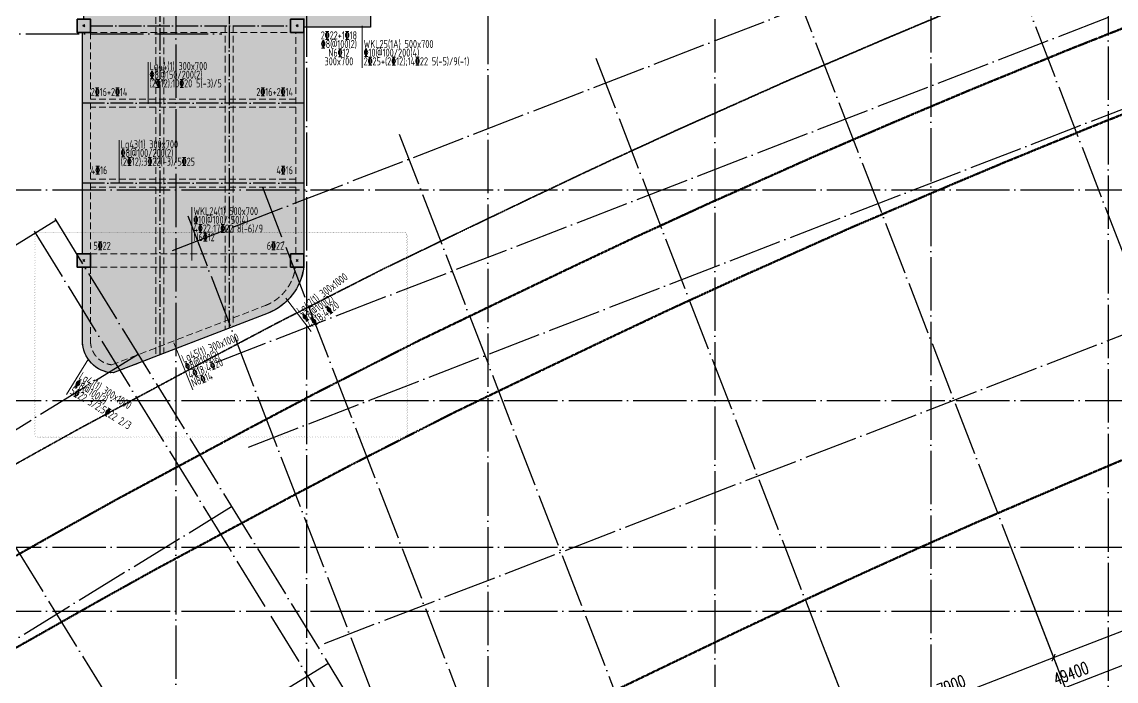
# Model space of a CAD drawing. Header units: millimetres. Extents: x 1089227 to 13101469, y 618865 to 10240562.
# Drawn here: x 3280706 to 3321728, y 4828090 to 4852804 of the extents above; entities that cross this region are included whole.
import ezdxf
from ezdxf.enums import TextEntityAlignment as Align

# ---------------------------------------------------------------- set-up
doc = ezdxf.new("R2010")
doc.units = ezdxf.units.MM
doc.header["$LTSCALE"] = 1000
doc.header["$PDMODE"] = 3
doc.header["$PDSIZE"] = 200
for name, pattern in [('A09-G-CTRL-用地红线+建筑退线_设计区$0$A02-G-MAIN-用地红线+退线_设计区$0$Redline1', [20, 10, -2, 2, -2, 2, -2]), ('A09-G-CTRL-用地红线+建筑退线_设计区$0$Controlline1', [12.799999999999999, 8, -1.6, 1.6, -1.6]), ('DOTE', [2.4200000000000004, 2, -0.2, 0.02, -0.2]), ('GB_DASHDOT3', [1.0675, 0.84, -0.105, 0.0175, -0.105]), ('HIDDEN', [0.375, 0.25, -0.125])]:
    doc.linetypes.add(name, pattern=pattern)
doc.layers.get('0').update_dxf_attribs({"linetype": 'CONTINUOUS'})
doc.layers.get('Defpoints').update_dxf_attribs({"linetype": 'CONTINUOUS'})
doc.layers.add('0914调整', color=1, linetype='CONTINUOUS', plot=False)
for name, color, linetype, lineweight in [('A09-G-CTRL-用地红线+建筑退线_设计区$0$Z-REDL(用地红线)', 10, 'CONTINUOUS', 60), ('A09-G-CTRL-用地红线+建筑退线_设计区$0$Z-REDL-CTRL(建筑控制线)', 40, 'CONTINUOUS', 35), ('S-BEAM-DASH', 4, 'HIDDEN', 0), ('S-COLU', 30, 'CONTINUOUS', 0), ('S-SLAB-HATCH', 73, 'CONTINUOUS', 0), ('梁原位标注', 7, 'CONTINUOUS', 18), ('梁名称编号', 2, 'CONTINUOUS', 18), ('梁标注引线', 2, 'CONTINUOUS', 18), ('梁集中标注', 2, 'CONTINUOUS', 18)]:
    doc.layers.add(name, color=color, linetype=linetype, lineweight=lineweight)
for name, color, linetype in [('AXIS', 3, 'CONTINUOUS'), ('DOTE', 1, 'DOTE'), ('S-GRID-DE', 11, 'GB_DASHDOT3'), ('单形心', 4, 'CONTINUOUS'), ('降板范围', 7, 'CONTINUOUS')]:
    doc.layers.add(name, color=color, linetype=linetype)
doc.styles.add('_TCH_DIM_T3', font='SIMPLEX', dxfattribs={"width": 0.7058823529411765, "bigfont": 'AllInOneBig.shx'})
doc.styles.add('Style 1', font='yjkeng.shx', dxfattribs={"width": 0.7, "height": 300, "bigfont": 'yjkchn.shx'})
doc.dimstyles.new('_TCH_ARCH&&150', dxfattribs={"dimtxt": 446.25, "dimasz": 150, "dimexe": 375, "dimexo": 450, "dimgap": 189.375, "dimtad": 1, "dimdec": 0, "dimzin": 0, "dimdsep": 46, "dimtxsty": '_TCH_DIM_T3', "dimblk": 'ARCHTICK', "dimcen": 0.09, "dimclrt": 7, "dimazin": 2, "dimtfac": 1, "dimtdec": 0, "dimtix": 1, "dimtmove": 2, "dimatfit": 3, "dimfxl": 0, "dimtolj": 1, "dimtzin": 0, "dimarcsym": 0})

# ---------------------------------------------------------------- blocks, each defined once
blk = doc.blocks.new('0323最综用地红线')
at = {"layer": 'A09-G-CTRL-用地红线+建筑退线_设计区$0$Z-REDL(用地红线)', "color": 1, "linetype": 'A09-G-CTRL-用地红线+建筑退线_设计区$0$A02-G-MAIN-用地红线+退线_设计区$0$Redline1', "ltscale": 0.0005}
for points in [[(8270069.848658878, 3564817.849046497), (8266570.933843452, 3563433.184787063), (8263001.73121937, 3561973.290054111), (8260894.656440098, 3561086.703411845), (8257352.16951092, 3559568.616999416), (8254626.837438423, 3558351.79117134), (8253305.389423687, 3557764.019835738), (8251676.022374708, 3557015.980384139), (8250524.310949642, 3556488.950220851), (8248082.705655653, 3555335.362951545), (8245578.070229847, 3554135.654076366), (8242462.435187656, 3552634.814883498), (8240680.370341618, 3551729.03075674), (8238602.508642752, 3550670.262245921), (8236204.631782372, 3549402.710841445), (8231326.468072254, 3546785.093830375), (8229112.895261604, 3545554.039236335), (8225141.580127556, 3543308.074832229)], [(8268978.801031006, 3567612.452203617), (8265451.064413141, 3566216.381973522), (8261852.08141498, 3564744.306309466), (8259722.055448896, 3563848.062574889), (8256149.719339009, 3562317.184686707), (8253405.686610088, 3561092.009255304), (8252069.895235603, 3560497.858088167), (8250426.016102451, 3559743.156165093), (8249259.316362454, 3559209.267257597), (8246793.91955293, 3558044.439191301), (8244279.100348455, 3556839.852332873), (8241131.646259585, 3555323.685519252), (8239319.700208426, 3554402.713437158), (8237220.416750586, 3553333.029530064), (8234794.372582391, 3552050.588490857), (8229888.09728271, 3549417.886833305), (8227645.415717025, 3548170.643719763), (8223641.489229218, 3545906.236070223)], [(8247787.461951096, 3541874.104586868), (8250770.209290344, 3543311.152279167), (8253230.728978474, 3544490.45504549), (8255595.887948353, 3545601.527254848), (8256692.286030371, 3546108.851109294), (8258267.220883925, 3546828.784433631), (8259522.343419868, 3547395.126074104), (8262158.216668207, 3548563.311772136), (8265595.373798687, 3550042.888997821), (8267599.192730743, 3550888.838365344)]]:
    blk.add_lwpolyline(points, dxfattribs=at)
at = {"layer": 'A09-G-CTRL-用地红线+建筑退线_设计区$0$Z-REDL-CTRL(建筑控制线)', "linetype": 'A09-G-CTRL-用地红线+建筑退线_设计区$0$Controlline1', "ltscale": 0.0005, "flags": 128}
blk.add_lwpolyline([(8299567.093215616, 3686108.282333316), (8326626.071345838, 3675264.701116611), (8336400.445386032, 3687495.09449033), (8338982.67898412, 3690877.945131587), (8341712.356904473, 3688883.318211535), (8341723.503734514, 3688833.857688597), (8348491.686237419, 3681995.511745099), (8336495.293274839, 3657264.222515059), (8335815.404825329, 3655856.852219581), (8334921.31207266, 3653765.215568515), (8334408.082535523, 3652494.769084472), (8333554.380973475, 3650188.44844522), (8332762.381061722, 3647815.306005108), (8332296.281514066, 3646269.858583396), (8331865.984242821, 3644681.860952597), (8331459.720885061, 3643006.761179155), (8331062.759461192, 3641145.018208592), (8330736.598636917, 3639422.018944121), (8330292.710330297, 3636479.805248437), (8330016.929300602, 3634042.97707931), (8329760.660310352, 3630316.522796807), (8329732.381127472, 3627942.271141254), (8329763.057252809, 3625707.581072885), (8329928.33832519, 3622643.649241911), (8330113.022608265, 3620704.343704203), (8330324.752547091, 3618642.293338578), (8330652.693454684, 3615644.816191166), (8331571.697014747, 3606970.749864615), (8333150.616431344, 3600656.461908386), (8334419.781741403, 3595620.01031931), (8335099.155116553, 3592902.271848949), (8332161.887207123, 3588340.156958803), (8329462.184761038, 3587872.848112287), (8325134.79320927, 3587048.577428805), (8322509.766775178, 3586514.917590722), (8319524.683085377, 3585891.363979917), (8317926.196363418, 3585544.420633877), (8316578.084204761, 3585248.628358318), (8315534.906742402, 3585011.415251774), (8313299.550735274, 3584499.201774532), (8310791.315167504, 3583894.185977275), (8309251.031513101, 3583536.751752205), (8305739.795718898, 3582636.685002232), (8303918.33151557, 3582155.99132495), (8302103.552484466, 3581667.869902044), (8299703.371340921, 3581012.092592765), (8297226.877807559, 3580315.204628596), (8295056.006653248, 3579682.190365593), (8292997.737470317, 3579074.388334795), (8290642.814830927, 3578357.875615356), (8288572.283325966, 3577709.861031678), (8287590.605644056, 3577397.612891411), (8286161.346221207, 3576939.843686928), (8284503.08387851, 3576400.870583113), (8282623.713400322, 3575767.329120809), (8281086.11593048, 3575247.122003518), (8278146.172888153, 3574222.126995864), (8273894.176300137, 3572679.613708821), (8272470.530692287, 3572149.31682561), (8271088.879841806, 3571639.818242454), (8267887.753401484, 3570407.055361364), (8264331.194981564, 3568999.579160165), (8260702.431608967, 3567515.322565791), (8258549.454455587, 3566609.421738561), (8254947.269165111, 3565065.752374061), (8252184.535779869, 3563832.227339473), (8250834.401046311, 3563231.69634013), (8249176.009828395, 3562470.331946612), (8247994.321773401, 3561929.584294369), (8245505.133448753, 3560753.515431886), (8242980.130465874, 3559544.050589642), (8239800.857330593, 3558012.55615506), (8237959.030073505, 3557076.396117584), (8235838.324857459, 3555995.796814084), (8233384.113380876, 3554698.466140958), (8228449.726492155, 3552050.679836135), (8226177.936171644, 3550787.248203635), (8222141.398328939, 3548504.397308144), (8215629.389281142, 3544666.816968578), (8213710.477130046, 3543496.904743787), (8193656.548461433, 3531174.958731439), (8180322.029709456, 3522989.576904636), (8166408.32330324, 3514439.62460948), (8156991.327953783, 3508657.616485883), (8151138.069604708, 3505062.479060189), (8142685.350618959, 3507267.484605566), (8121170.549411217, 3545746.981619653), (8120724.270050891, 3546549.090152044), (8120232.617641913, 3547382.869809506), (8119271.970613617, 3548966.855575787), (8118108.402615755, 3550752.438236819), (8117067.317521801, 3552244.158747239), (8115806.191482066, 3553969.979561751), (8115672.150322764, 3554140.472888079), (8146430.595110897, 3575790.209937998), (8162145.917332578, 3587599.021763615), (8162295.486480026, 3588124.857475675), (8199863.46857093, 3615253.431720762), (8204214.912321947, 3618404.236077902), (8231584.37037266, 3638166.875597456), (8260590.431688452, 3655826.06599401), (8295375.504229994, 3680010.23527451)], close=True, dxfattribs=at)
blk = doc.blocks.new('_ArchTick')
at = {"color": 0, "linetype": 'ByBlock', "const_width": 0.3}
blk.add_lwpolyline([(-0.7071067811865476, -0.7071067811865476), (0.7071067811865476, 0.7071067811865476)], dxfattribs=at)
blk = doc.blocks.new('*D454')
at = {"layer": 'AXIS', "color": 0, "lineweight": -2, "transparency": 16777216}
for p, q in [((-48425.47534098836, 15888.35160487141), (-46667.2352629049, 11341.46070802598)), ((-92877.64558771506, -6125.611245001106), (-46802.48449968056, 11691.2215462449)), ((-94500.63642902285, -1928.481186374589), (-92742.3963509394, -6475.372083220023))]:
    blk.add_line(p, q, dxfattribs=at)
at = {"layer": 'Defpoints', "color": 0, "transparency": 16777216}
for p in [(-48587.77442511915, 16308.06461073411), (-46802.48449968056, 11691.2215462449), (-94662.93551315364, -1508.768180511888)]:
    blk.add_point(p, dxfattribs=at)
at = {"layer": 'AXIS', "color": 0, "lineweight": -2, "transparency": 16777216, "xscale": 150, "yscale": 150, "zscale": 150}
for p, rotation in [((-46802.48449968056, 11691.2215462449), 21.14101891807963), ((-92877.64558771506, -6125.611245001106), 201.1410189180796)]:
    blk.add_blockref('_ArchTick', p, dxfattribs=dict(at, rotation=rotation))
at = {"layer": 'AXIS', "color": 7, "transparency": 16777216, "insert": (-69988.83920415104, 3167.542072662709), "char_height": 446.25, "attachment_point": 5, "rotation": 21.141018918079627, "style": '_TCH_DIM_T3'}
blk.add_mtext('\\A1;49400', dxfattribs=at)
blk = doc.blocks.new('*D457')
at = {"layer": 'AXIS', "color": 0, "lineweight": -2, "transparency": 16777216}
for p, q in [((-79204.4291042535, 3986.418768612639), (-77878.98658385189, 558.7625540673143)), ((-86572.72409606431, 1137.168180538778), (-85247.2815756627, -2290.488034006547)), ((-85382.53081243837, -1940.727195787633), (-78014.23582062757, 908.523392286228))]:
    blk.add_line(p, q, dxfattribs=at)
at = {"layer": 'Defpoints', "color": 0, "transparency": 16777216}
for p in [(-79366.72818838432, 4406.131774475336), (-86735.02318019513, 1556.881186401475), (-78014.23582062757, 908.523392286228)]:
    blk.add_point(p, dxfattribs=at)
at = {"layer": 'AXIS', "color": 0, "lineweight": -2, "transparency": 16777216, "xscale": 150, "yscale": 150, "zscale": 150}
for p, rotation in [((-78014.23582062757, 908.523392286228), 21.14101891808134), ((-85382.53081243837, -1940.727195787633), 201.1410189180814)]:
    blk.add_blockref('_ArchTick', p, dxfattribs=dict(at, rotation=rotation))
at = {"layer": 'AXIS', "color": 7, "transparency": 16777216, "insert": (-81847.15747698622, -131.3649797098951), "char_height": 446.25, "attachment_point": 5, "rotation": 21.141018918081347, "style": '_TCH_DIM_T3'}
blk.add_mtext('\\A1;7900', dxfattribs=at)
blk = doc.blocks.new('*D458')
at = {"layer": 'AXIS', "color": 0, "lineweight": -2, "transparency": 16777216}
for p, q in [((-71836.13411244085, 6835.669356686954), (-70510.69159203977, 3408.013142142714)), ((-79204.42910425353, 3986.418768612628), (-77878.98658385247, 558.7625540683875)), ((-78014.23582062814, 908.5233922873049), (-70645.94082881545, 3757.773980361631))]:
    blk.add_line(p, q, dxfattribs=at)
at = {"layer": 'Defpoints', "color": 0, "transparency": 16777216}
for p in [(-71998.43319657166, 7255.382362549655), (-79366.72818838434, 4406.131774475329), (-70645.94082881545, 3757.773980361631)]:
    blk.add_point(p, dxfattribs=at)
at = {"layer": 'AXIS', "color": 0, "lineweight": -2, "transparency": 16777216, "xscale": 150, "yscale": 150, "zscale": 150}
for p, rotation in [((-70645.94082881545, 3757.773980361631), 21.14101891807962), ((-78014.23582062814, 908.5233922873049), 201.1410189180796)]:
    blk.add_blockref('_ArchTick', p, dxfattribs=dict(at, rotation=rotation))
at = {"layer": 'AXIS', "color": 7, "transparency": 16777216, "insert": (-74478.86248517502, 2717.885608365275), "char_height": 446.25, "attachment_point": 5, "rotation": 21.141018918079617, "style": '_TCH_DIM_T3'}
blk.add_mtext('\\A1;7900', dxfattribs=at)
blk = doc.blocks.new('*D459')
at = {"layer": 'AXIS', "color": 0, "lineweight": -2, "transparency": 16777216}
for p, q in [((-64467.83912062911, 9684.919944761288), (-63142.39660022734, 6257.263730215669)), ((-71836.13411244084, 6835.669356686965), (-70510.69159203906, 3408.013142141346)), ((-70645.94082881475, 3757.77398036026), (-63277.64583700302, 6607.024568434583))]:
    blk.add_line(p, q, dxfattribs=at)
at = {"layer": 'Defpoints', "color": 0, "transparency": 16777216}
for p in [(-64630.13820475993, 10104.63295062399), (-71998.43319657166, 7255.382362549663), (-63277.64583700302, 6607.024568434583)]:
    blk.add_point(p, dxfattribs=at)
at = {"layer": 'AXIS', "color": 0, "lineweight": -2, "transparency": 16777216, "xscale": 150, "yscale": 150, "zscale": 150}
for p, rotation in [((-63277.64583700302, 6607.024568434583), 21.14101891808206), ((-70645.94082881475, 3757.77398036026), 201.1410189180821)]:
    blk.add_blockref('_ArchTick', p, dxfattribs=dict(at, rotation=rotation))
at = {"layer": 'AXIS', "color": 7, "transparency": 16777216, "insert": (-67110.56749336212, 5567.136196438223), "char_height": 446.25, "attachment_point": 5, "rotation": 21.141018918082057, "style": '_TCH_DIM_T3'}
blk.add_mtext('\\A1;7900', dxfattribs=at)
blk = doc.blocks.new('BANWANG_XINGXIN')
at = {"color": 0}
for points in [[(0.7071067811921239, 0.707106781177572), (-0.7071067811921239, -0.7071067811848479)], [(-0.7071067811921239, 0.707106781177572), (0.7071067811921239, -0.7071067811848479)]]:
    blk.add_lwpolyline(points, dxfattribs=at)
blk = doc.blocks.new('1F柱网-0808')
at = {"layer": 'S-COLU', "lineweight": 35}
for points in [[(77563.1251847148, 80393.37480452005), (78063.1251847148, 80393.37480452005), (78063.1251847148, 79893.37480452005), (77563.1251847148, 79893.37480452005)], [(85563.12518471573, 80393.37480869703), (86063.12518471573, 80393.37480869703), (86063.12518471573, 79893.37480869703), (85563.12518471573, 79893.37480869703)], [(77563.1251847148, 71593.37480452005), (78063.1251847148, 71593.37480452005), (78063.1251847148, 71093.37480452005), (77563.1251847148, 71093.37480452005)], [(85563.12518471386, 71593.37480869796), (86063.12518471386, 71593.37480869796), (86063.12518471386, 71093.37480869796), (85563.12518471386, 71093.37480869796)]]:
    blk.add_lwpolyline(points, close=True, dxfattribs=at)
at = {"layer": '单形心', "xscale": 50, "yscale": 50, "zscale": 50}
for p in [(77813.1251847148, 80143.37480452005), (85813.12518471573, 80143.37480869703), (77813.1251847148, 71343.37480452005), (85813.12518471386, 71343.37480869796)]:
    blk.add_blockref('BANWANG_XINGXIN', p, dxfattribs=at)
blk = doc.blocks.new('2FJGBZ')
at = {"layer": 'S-SLAB-HATCH'}
h = blk.add_hatch(dxfattribs=at)
h.set_pattern_fill('ZIGZAG', color=256, scale=100)
h.set_pattern_definition([(0, (-6326317.142432513, 1683260.446538338), (317.5, 317.5), [317.5, -317.5]), (90, (-6325999.642432513, 1683260.446538338), (-317.5, 317.5), [317.5, -317.5])])
edge = h.paths.add_edge_path()
edge.add_line((77763.13871500734, 68321.79160367139), (77763.1251847716, 71093.37480499409))
edge.add_line((77763.1251847716, 71093.37480499409), (77563.1251847148, 71093.37480475754))
edge.add_line((77563.1251847148, 71093.37480475754), (77563.1251847148, 71593.37480428349))
edge.add_line((77563.1251847148, 71593.37480428349), (77763.1251847148, 71593.37480452005))
edge.add_line((77763.1251847148, 71593.37480452005), (77763.1251847148, 79893.37480452005))
edge.add_line((77763.1251847148, 79893.37480452005), (77562.86360115744, 79893.37480452005))
edge.add_line((77562.86360115744, 79893.37480452005), (77562.86360115744, 80393.37480452005))
edge.add_line((77562.86360115744, 80393.37480452005), (77813.1251847148, 80393.37480452005))
edge.add_line((77813.1251847148, 80393.37480452005), (77813.1251847148, 81893.37190979812))
edge.add_arc((97790.16162515432, 82189.2581168972), 19979.22755239051, 134.9017358295003, 180.8485638701061, ccw=False)
edge.add_line((83686.96414762177, 96340.91365608852), (83970.37592316885, 96622.95846325252))
edge.add_line((83970.37592316885, 96622.95846325252), (91475.97818943951, 89081.20701950695))
edge.add_arc((98163.5048496835, 82193.15204589628), 9600.43301892976, 134.1537312490391, 179.8089813593146)
edge.add_line((88563.12518471386, 82225.15891068894), (88563.12518430408, 80093.37190849055))
edge.add_line((88563.12518430408, 80093.37190849055), (86063.12518471386, 80093.37480869703))
edge.add_line((86063.12518471386, 80093.37480869703), (86063.12518471386, 71093.37480869796))
edge.add_arc((83921.81887526624, 71376.28382176533), 2159.91440121014, 291.702654041468, 352.4736819357785, ccw=False)
edge.add_line((84720.53318092693, 69369.47399557661), (78914.75827428605, 67124.43527422566))
edge.add_arc((78965.02696007211, 68325.27687910106), 1201.893298413127, 180.1661477376504, 267.602928714078, ccw=False)
at = {"layer": 'S-BEAM-DASH'}
for p, q in [((80513.12518471293, 86465.95388635434), (80513.12518471293, 67742.50877217203)), ((80813.12518471386, 86456.3663209686), (80813.12518471293, 67858.51595936622)), ((83113.125184712, 80143.37480741646), (83113.12518471293, 68747.90439452603)), ((83413.125184712, 80143.37480741646), (83413.12518471293, 68863.91158172116)), ((86063.12506870367, 80093.37335859518), (88013.12506485824, 80093.37335859518)), ((86063.12518476695, 71493.37480869796), (86063.12518471386, 79993.37480869703)), ((77763.1251847148, 79894.44255300518), (77763.1251847148, 71594.44255300518)), ((78063.1251847148, 79893.37480452005), (85563.12518471573, 79893.37480869703)), ((78063.12518372852, 79893.37480452005), (78063.12518372852, 71593.37480452005)), ((85763.12518476602, 71593.37480869796), (85763.1251847148, 79893.37480869703)), ((85763.12518473156, 77394.44255300611), (78063.12518372852, 77394.44255300425)), ((85763.12518473342, 77094.44255300518), (78063.12518372852, 77094.44255300518)), ((85763.12518474925, 74393.37480452005), (78063.12518372945, 74393.37480452098)), ((85763.12518475112, 74093.37480452005), (78063.12518372945, 74093.37480452098)), ((78063.1251847716, 71593.37480869796), (85563.12518471386, 71593.37480869796)), ((78063.12518474646, 71094.44255347922), (85563.12518468872, 71094.4425571831))]:
    blk.add_line(p, q, dxfattribs=at)
for points in [[(77763.1251847716, 71093.37480499409), (77763.13871500734, 68321.79160367139)], [(78063.1251847716, 71093.37480499409), (78063.13745366037, 68322.66154997144)]]:
    blk.add_lwpolyline(points, dxfattribs=at)
for points in [[(78869.2449879488, 67428.48407311738), (84612.33379150648, 69649.28266615141, 0.2762041838049747), (85749.34472539648, 71105.73059188761)], [(78914.75827249605, 67124.43527353369), (84720.53318092693, 69369.47399557661, 0.2762041838050321), (86047.04593734909, 71068.66324234102)], [(77763.13871500734, 68321.79160367139, 0.4011703925680097), (78914.75827428605, 67124.43527422566, 0.4011703925680097)], [(78063.13745366037, 68322.66154997237, 0.3825503998096451), (78869.2449894473, 67428.48407369666, 0.3825503998096451)]]:
    blk.add_lwpolyline(points, format="xyb", dxfattribs=at)
at = {"layer": 'S-GRID-DE'}
for p, q in [((80663.12518471386, 86461.16010366101), (80663.12518471293, 67800.5123657696)), ((83263.12518471386, 86378.06787031516), (83263.1251847148, 80143.37480741646)), ((78063.1251847148, 80143.37480452005), (85563.12518471573, 80143.37480869703)), ((83263.125184712, 80143.37480741646), (83263.12518471293, 68805.9079881236)), ((86063.12518473156, 77244.44255300518), (77763.1251847148, 77244.44255300518)), ((86063.12518475018, 74243.37480452005), (77763.1251847148, 74243.37480452005))]:
    blk.add_line(p, q, dxfattribs=at)
at = {"layer": '降板范围'}
blk.add_lwpolyline([(77763.13871500734, 68321.79160367139), (77763.1251847716, 71093.37480499409), (77563.1251847148, 71093.37480475754), (77563.1251847148, 71593.37480428349), (77763.1251847148, 71593.37480452005), (77763.1251847148, 79893.37480452005), (77562.86360115744, 79893.37480452005), (77562.86360115744, 80393.37480452005), (77813.1251847148, 80393.37480452005), (77813.1251847148, 81893.37190979812, -0.2032107009780357), (83686.96414762177, 96340.91365608852), (83970.37592316885, 96622.95846325252), (91475.97818943951, 89081.20701950695, 0.2018862569620874), (88563.12518471386, 82225.15891068894), (88563.12518430408, 80093.37190849055), (86063.12518471386, 80093.37480869703), (86063.12518471386, 71093.37480869796, -0.2715582451004115), (84720.53318092693, 69369.47399557661), (78914.75827428605, 67124.43527422566, -0.4011703925682881), (77763.13871500734, 68321.79160367139), (77763.13871500734, 68321.79160367139)], format="xyb", dxfattribs=at)
blk.add_blockref('1F柱网-0808', (0, 0))
blk = doc.blocks.new('裙房轴网260428')
at = {"layer": 'AXIS'}
for p, q in [((-71998.43319657166, 7255.382362548728), (-69834.4454081608, 1659.208951045759)), ((-79366.7281883834, 4406.131774475332), (-77202.74039997254, -1190.041637027636))]:
    blk.add_line(p, q, dxfattribs=at)
at = {"layer": 'DOTE', "color": 16, "linetype": 'DOTE'}
for p, q in [((-75250.00000000373, 137349.7018559016), (-75250, -1000.000000001863)), ((-68600.00000000373, 130728.3976386087), (-68600, -1000.000000001863)), ((-83350.00000000373, 124490.1882845806), (-83350, -1000.000000001863)), ((-91850.0000000028, 88511.23465202376), (-91850, -1000.000000001863)), ((-98650.0000000028, 86366.85566835571), (-98650, -1000.000000001863)), ((-103550.0000000019, 84821.64140070882), (-103550, -1000.000000001863)), ((-103674.5188251343, 19022.9479243625), (-55733.9665999338, 37561.10997841693)), ((-102051.5279838257, 14825.81786573585), (-54110.97575862519, 33363.97991979029)), ((-73069.69057955779, 31929.70925548114), (-64630.13820476085, 10104.63295062259)), ((-100825.2682370599, 11654.65293255262), (-52884.71601186134, 30192.8149866052)), ((-80437.98557136953, 29080.45866740867), (-71998.43319657259, 7255.382362548728)), ((-147897.2442356218, 27150), (-101831.4385153931, 27150)), ((-87806.2805631822, 26231.20807933575), (-79366.72818838432, 4406.131774474867)), ((-95174.57555499487, 23381.95749126282), (-86735.02318019606, 1556.88118640054)), ((-97976.01764898747, 4286.357940739021), (-50035.46542378701, 22824.51999478787)), ((-100304.4011822054, 21398.30201855395), (-91864.84880740754, -426.7742863092571)), ((-163840.0127606038, 21300), (-43972.09242814407, 21300)), ((-187949.7638392597, -28914.84429400554), (-108051.863648382, 20158.37859438546)), ((-108090.3877593223, 20221.08000466134), (-93611.32760190405, -3352.726704088505)), ((-103102.4878879543, 20316.30812434852), (-94662.93551315367, -1508.768180511892)), ((-108857.2850550525, 19750.0507722334), (-94378.22559352219, -3823.754803518765)), ((-114651.6201783456, 16191.16323833074), (-100172.5659746435, -7382.633776990697)), ((-176668.9768790342, -28910.19225164223), (-104964.0127743427, 15130.93620488979)), ((-163840.0127606038, 13400), (-43972.09242814407, 13400)), ((-173162.4258006196, -34619.31648698403), (-101457.4702563677, 9421.806711733341)), ((-163840.0127606038, 7900), (-61623.3304094635, 7900)), ((-163840.0127606038, 5500), (-61623.3304094635, 5500)), ((-169551.2018112205, -40498.86249824101), (-97846.25482740626, 3542.255442662165))]:
    blk.add_line(p, q, dxfattribs=at)
at = {"layer": 'AXIS'}
for p1, p2, distance, picture, middle in [((-94662.93551315367, -1508.768180511892), (-48587.77442511916, 16308.06461073412), -4949.999999999471, '*D454', (-69988.83920415104, 3167.542072662709)), ((-71998.43319657166, 7255.382362549659), (-64630.13820475992, 10104.63295062399), -3750.000000000301, '*D459', (-67110.56749336212, 5567.136196438223)), ((-79366.72818838432, 4406.131774475332), (-71998.43319657166, 7255.382362549659), -3749.999999998765, '*D458', (-74478.86248517502, 2717.885608365275)), ((-86735.02318019513, 1556.881186401471), (-79366.72818838432, 4406.131774475332), -3749.999999999968, '*D457', (-81847.15747698622, -131.3649797098951))]:
    dim = blk.add_aligned_dim(p1=p1, p2=p2, distance=distance, dimstyle='_TCH_ARCH&&150', dxfattribs=at)
    dim.commit()
    dim.dimension.update_dxf_attribs({"geometry": picture, "text_midpoint": middle})
blk = doc.blocks.new('04地块地下轴网260428')
blk.add_blockref('裙房轴网260428', (0, 0))

msp = doc.modelspace()

# ---------------------------------------------------------------- linework, layer by layer
at = {"layer": '0914调整'}
msp.add_lwpolyline([(3281209.374184553, 4844899.141048025, 0, 10, -0.52056705), (3281309.374184553, 4844899.141048025, 0, 10, -0.52056705), (3281409.374184553, 4844899.141048025, 0, 10, -0.52056705), (3281509.374184553, 4844899.141048025, 0, 10, -0.52056705), (3281609.374184553, 4844899.141048025, 0, 10, -0.52056705), (3281709.374184553, 4844899.141048025, 0, 10, -0.52056705), (3281809.374184553, 4844899.141048025, 0, 10, -0.52056705), (3281909.374184553, 4844899.141048025, 0, 10, -0.52056705), (3282009.374184553, 4844899.141048025, 0, 10, -0.52056705), (3282109.374184553, 4844899.141048025, 0, 10, -0.52056705), (3282209.374184553, 4844899.141048025, 0, 10, -0.52056705), (3282309.374184553, 4844899.141048025, 0, 10, -0.52056705), (3282409.374184553, 4844899.141048025, 0, 10, -0.52056705), (3282509.374184553, 4844899.141048025, 0, 10, -0.52056705), (3282609.374184553, 4844899.141048025, 0, 10, -0.52056705), (3282709.374184553, 4844899.141048025, 0, 10, -0.52056705), (3282809.374184553, 4844899.141048025, 0, 10, -0.52056705), (3282909.374184553, 4844899.141048025, 0, 10, -0.52056705), (3283009.374184553, 4844899.141048025, 0, 10, -0.52056705), (3283109.374184553, 4844899.141048025, 0, 10, -0.52056705), (3283209.374184553, 4844899.141048025, 0, 10, -0.52056705), (3283309.374184553, 4844899.141048025, 0, 10, -0.52056705), (3283409.374184553, 4844899.141048025, 0, 10, -0.52056705), (3283509.374184553, 4844899.141048025, 0, 10, -0.52056705), (3283609.374184553, 4844899.141048025, 0, 10, -0.52056705), (3283709.374184553, 4844899.141048025, 0, 10, -0.52056705), (3283809.374184553, 4844899.141048025, 0, 10, -0.52056705), (3283909.374184553, 4844899.141048025, 0, 10, -0.52056705), (3284009.374184553, 4844899.141048025, 0, 10, -0.52056705), (3284109.374184553, 4844899.141048025, 0, 10, -0.52056705), (3284209.374184553, 4844899.141048025, 0, 10, -0.52056705), (3284309.374184553, 4844899.141048025, 0, 10, -0.52056705), (3284409.374184553, 4844899.141048025, 0, 10, -0.52056705), (3284509.374184553, 4844899.141048025, 0, 10, -0.52056705), (3284609.374184553, 4844899.141048025, 0, 10, -0.52056705), (3284709.374184553, 4844899.141048025, 0, 10, -0.52056705), (3284809.374184553, 4844899.141048025, 0, 10, -0.52056705), (3284909.374184553, 4844899.141048025, 0, 10, -0.52056705), (3285009.374184553, 4844899.141048025, 0, 10, -0.52056705), (3285109.374184553, 4844899.141048025, 0, 10, -0.52056705), (3285209.374184553, 4844899.141048025, 0, 10, -0.52056705), (3285309.374184553, 4844899.141048025, 0, 10, -0.52056705), (3285409.374184553, 4844899.141048025, 0, 10, -0.52056705), (3285509.374184553, 4844899.141048025, 0, 10, -0.52056705), (3285609.374184553, 4844899.141048025, 0, 10, -0.52056705), (3285709.374184553, 4844899.141048025, 0, 10, -0.52056705), (3285809.374184553, 4844899.141048025, 0, 10, -0.52056705), (3285909.374184553, 4844899.141048025, 0, 10, -0.52056705), (3286009.374184553, 4844899.141048025, 0, 10, -0.52056705), (3286109.374184553, 4844899.141048025, 0, 10, -0.52056705), (3286209.374184553, 4844899.141048025, 0, 10, -0.52056705), (3286309.374184553, 4844899.141048025, 0, 10, -0.52056705), (3286409.374184553, 4844899.141048025, 0, 10, -0.52056705), (3286509.374184553, 4844899.141048025, 0, 10, -0.52056705), (3286609.374184553, 4844899.141048025, 0, 10, -0.52056705), (3286709.374184553, 4844899.141048025, 0, 10, -0.52056705), (3286809.374184553, 4844899.141048025, 0, 10, -0.52056705), (3286909.374184553, 4844899.141048025, 0, 10, -0.52056705), (3287009.374184553, 4844899.141048025, 0, 10, -0.52056705), (3287109.374184553, 4844899.141048025, 0, 10, -0.52056705), (3287209.374184553, 4844899.141048025, 0, 10, -0.52056705), (3287309.374184553, 4844899.141048025, 0, 10, -0.52056705), (3287409.374184553, 4844899.141048025, 0, 10, -0.52056705), (3287509.374184553, 4844899.141048025, 0, 10, -0.52056705), (3287609.374184553, 4844899.141048025, 0, 10, -0.52056705), (3287709.374184553, 4844899.141048025, 0, 10, -0.52056705), (3287809.374184553, 4844899.141048025, 0, 10, -0.52056705), (3287909.374184553, 4844899.141048025, 0, 10, -0.52056705), (3288009.374184553, 4844899.141048025, 0, 10, -0.52056705), (3288109.374184553, 4844899.141048025, 0, 10, -0.52056705), (3288209.374184553, 4844899.141048025, 0, 10, -0.52056705), (3288309.374184553, 4844899.141048025, 0, 10, -0.52056705), (3288409.374184553, 4844899.141048025, 0, 10, -0.52056705), (3288509.374184553, 4844899.141048025, 0, 10, -0.52056705), (3288609.374184553, 4844899.141048025, 0, 10, -0.52056705), (3288709.374184553, 4844899.141048025, 0, 10, -0.52056705), (3288809.374184553, 4844899.141048025, 0, 10, -0.52056705), (3288909.374184553, 4844899.141048025, 0, 10, -0.52056705), (3289009.374184553, 4844899.141048025, 0, 10, -0.52056705), (3289109.374184553, 4844899.141048025, 0, 10, -0.52056705), (3289209.374184553, 4844899.141048025, 0, 10, -0.52056705), (3289309.374184553, 4844899.141048025, 0, 10, -0.52056705), (3289409.374184553, 4844899.141048025, 0, 10, -0.52056705), (3289509.374184553, 4844899.141048025, 0, 10, -0.52056705), (3289609.374184553, 4844899.141048025, 0, 10, -0.52056705), (3289709.374184553, 4844899.141048025, 0, 10, -0.52056705), (3289809.374184553, 4844899.141048025, 0, 10, -0.52056705), (3289909.374184553, 4844899.141048025, 0, 10, -0.52056705), (3290009.374184553, 4844899.141048025, 0, 10, -0.52056705), (3290109.374184553, 4844899.141048025, 0, 10, -0.52056705), (3290209.374184553, 4844899.141048025, 0, 10, -0.52056705), (3290309.374184553, 4844899.141048025, 0, 10, -0.52056705), (3290409.374184553, 4844899.141048025, 0, 10, -0.52056705), (3290509.374184553, 4844899.141048025, 0, 10, -0.52056705), (3290609.374184553, 4844899.141048025, 0, 10, -0.52056705), (3290709.374184553, 4844899.141048025, 0, 10, -0.52056705), (3290809.374184553, 4844899.141048025, 0, 10, -0.52056705), (3290909.374184553, 4844899.141048025, 0, 10, -0.52056705), (3291009.374184553, 4844899.141048025, 0, 10, -0.52056705), (3291109.374184553, 4844899.141048025, 0, 10, -0.52056705), (3291209.374184553, 4844899.141048025, 0, 10, -0.52056705), (3291309.374184553, 4844899.141048025, 0, 10, -0.52056705), (3291409.374184553, 4844899.141048025, 0, 10, -0.52056705), (3291509.374184553, 4844899.141048025, 0, 10, -0.52056705), (3291609.374184553, 4844899.141048025, 0, 10, -0.52056705), (3291709.374184553, 4844899.141048025, 0, 10, -0.52056705), (3291809.374184553, 4844899.141048025, 0, 10, -0.52056705), (3291909.374184553, 4844899.141048025, 0, 10, -0.52056705), (3292009.374184553, 4844899.141048025, 0, 10, -0.52056705), (3292109.374184553, 4844899.141048025, 0, 10, -0.52056705), (3292209.374184553, 4844899.141048025, 0, 10, -0.52056705), (3292309.374184553, 4844899.141048025, 0, 10, -0.52056705), (3292409.374184553, 4844899.141048025, 0, 10, -0.52056705), (3292509.374184553, 4844899.141048025, 0, 10, -0.52056705), (3292609.374184553, 4844899.141048025, 0, 10, -0.52056705), (3292709.374184553, 4844899.141048025, 0, 10, -0.52056705), (3292809.374184553, 4844899.141048025, 0, 10, -0.52056705), (3292909.374184553, 4844899.141048025, 0, 10, -0.52056705), (3293009.374184553, 4844899.141048025, 0, 10, -0.52056705), (3293109.374184553, 4844899.141048025, 0, 10, -0.52056705), (3293209.374184553, 4844899.141048025, 0, 10, -0.52056705), (3293309.374184553, 4844899.141048025, 0, 10, -0.52056705), (3293409.374184553, 4844899.141048025, 0, 10, -0.52056705), (3293509.374184553, 4844899.141048025, 0, 10, -0.52056705), (3293609.374184553, 4844899.141048025, 0, 10, -0.52056705), (3293709.374184553, 4844899.141048025, 0, 10, -0.52056705), (3293809.374184553, 4844899.141048025, 0, 10, -0.52056705), (3293909.374184553, 4844899.141048025, 0, 10, -0.52056705), (3294009.374184553, 4844899.141048025, 0, 10, -0.52056705), (3294109.374184553, 4844899.141048025, 0, 10, -0.52056705), (3294209.374184553, 4844899.141048025, 0, 10, -0.52056705), (3294309.374184553, 4844899.141048025, 0, 10, -0.52056705), (3294409.374184553, 4844899.141048025, 0, 10, -0.52056705), (3294509.374184553, 4844899.141048025, 0, 10, -0.52056705), (3294609.374184553, 4844899.141048025, 0, 10, -0.52056705), (3294709.374184553, 4844899.141048025, 0, 10, -0.52056705), (3294809.374184553, 4844899.141048025, 0, 10, -0.52056705), (3294909.374184553, 4844899.141048025, 0, 10, -0.52056705), (3295009.374184553, 4844899.141048025, 0, 10, -0.52056705), (3295109.374184553, 4844899.141048025, 0, 10, -0.52056705), (3295127.224555953, 4844816.991419425, 0, 10, -0.52056705), (3295127.224555953, 4844716.991419426, 0, 10, -0.52056705), (3295127.224555953, 4844616.991419425, 0, 10, -0.52056705), (3295127.224555953, 4844516.991419426, 0, 10, -0.52056705), (3295127.224555953, 4844416.991419425, 0, 10, -0.52056705), (3295127.224555953, 4844316.991419426, 0, 10, -0.52056705), (3295127.224555953, 4844216.991419425, 0, 10, -0.52056705), (3295127.224555953, 4844116.991419426, 0, 10, -0.52056705), (3295127.224555953, 4844016.991419425, 0, 10, -0.52056705), (3295127.224555953, 4843916.991419426, 0, 10, -0.52056705), (3295127.224555953, 4843816.991419425, 0, 10, -0.52056705), (3295127.224555953, 4843716.991419425, 0, 10, -0.52056705), (3295127.224555953, 4843616.991419425, 0, 10, -0.52056705), (3295127.224555953, 4843516.991419425, 0, 10, -0.52056705), (3295127.224555953, 4843416.991419426, 0, 10, -0.52056705), (3295127.224555953, 4843316.991419425, 0, 10, -0.52056705), (3295127.224555953, 4843216.991419426, 0, 10, -0.52056705), (3295127.224555953, 4843116.991419425, 0, 10, -0.52056705), (3295127.224555953, 4843016.991419426, 0, 10, -0.52056705), (3295127.224555953, 4842916.991419425, 0, 10, -0.52056705), (3295127.224555953, 4842816.991419426, 0, 10, -0.52056705), (3295127.224555953, 4842716.991419425, 0, 10, -0.52056705), (3295127.224555953, 4842616.991419425, 0, 10, -0.52056705), (3295127.224555953, 4842516.991419426, 0, 10, -0.52056705), (3295127.224555953, 4842416.991419425, 0, 10, -0.52056705), (3295127.224555953, 4842316.991419425, 0, 10, -0.52056705), (3295127.224555953, 4842216.991419425, 0, 10, -0.52056705), (3295127.224555953, 4842116.991419426, 0, 10, -0.52056705), (3295127.224555953, 4842016.991419425, 0, 10, -0.52056705), (3295127.224555953, 4841916.991419426, 0, 10, -0.52056705), (3295127.224555953, 4841816.991419425, 0, 10, -0.52056705), (3295127.224555953, 4841716.991419426, 0, 10, -0.52056705), (3295127.224555953, 4841616.991419425, 0, 10, -0.52056705), (3295127.224555953, 4841516.991419426, 0, 10, -0.52056705), (3295127.224555953, 4841416.991419425, 0, 10, -0.52056705), (3295127.224555953, 4841316.991419425, 0, 10, -0.52056705), (3295127.224555953, 4841216.991419426, 0, 10, -0.52056705), (3295127.224555953, 4841116.991419425, 0, 10, -0.52056705), (3295127.224555953, 4841016.991419425, 0, 10, -0.52056705), (3295127.224555953, 4840916.991419425, 0, 10, -0.52056705), (3295127.224555953, 4840816.991419426, 0, 10, -0.52056705), (3295127.224555953, 4840716.991419425, 0, 10, -0.52056705), (3295127.224555953, 4840616.991419425, 0, 10, -0.52056705), (3295127.224555953, 4840516.991419425, 0, 10, -0.52056705), (3295127.224555953, 4840416.991419425, 0, 10, -0.52056705), (3295127.224555953, 4840316.991419426, 0, 10, -0.52056705), (3295127.224555953, 4840216.991419425, 0, 10, -0.52056705), (3295127.224555953, 4840116.991419425, 0, 10, -0.52056705), (3295127.224555953, 4840016.991419425, 0, 10, -0.52056705), (3295127.224555953, 4839916.991419426, 0, 10, -0.52056705), (3295127.224555953, 4839816.991419425, 0, 10, -0.52056705), (3295127.224555953, 4839716.991419425, 0, 10, -0.52056705), (3295127.224555953, 4839616.991419425, 0, 10, -0.52056705), (3295127.224555953, 4839516.991419426, 0, 10, -0.52056705), (3295127.224555953, 4839416.991419425, 0, 10, -0.52056705), (3295127.224555953, 4839316.991419425, 0, 10, -0.52056705), (3295127.224555953, 4839216.991419425, 0, 10, -0.52056705), (3295127.224555953, 4839116.991419425, 0, 10, -0.52056705), (3295127.224555953, 4839016.991419426, 0, 10, -0.52056705), (3295127.224555953, 4838916.991419425, 0, 10, -0.52056705), (3295127.224555953, 4838816.991419425, 0, 10, -0.52056705), (3295127.224555953, 4838716.991419425, 0, 10, -0.52056705), (3295127.224555953, 4838616.991419426, 0, 10, -0.52056705), (3295127.224555953, 4838516.991419425, 0, 10, -0.52056705), (3295127.224555953, 4838416.991419425, 0, 10, -0.52056705), (3295127.224555953, 4838316.991419425, 0, 10, -0.52056705), (3295127.224555953, 4838216.991419426, 0, 10, -0.52056705), (3295127.224555953, 4838116.991419425, 0, 10, -0.52056705), (3295127.224555953, 4838016.991419425, 0, 10, -0.52056705), (3295127.224555953, 4837916.991419425, 0, 10, -0.52056705), (3295127.224555953, 4837816.991419425, 0, 10, -0.52056705), (3295127.224555953, 4837716.991419426, 0, 10, -0.52056705), (3295127.224555953, 4837616.991419425, 0, 10, -0.52056705), (3295127.224555953, 4837516.991419425, 0, 10, -0.52056705), (3295127.224555953, 4837416.991419425, 0, 10, -0.52056705), (3295127.224555953, 4837316.991419426, 0, 10, -0.52056705), (3295089.84179118, 4837254.374184199, 0, 10, -0.52056705), (3294989.84179118, 4837254.374184199, 0, 10, -0.52056705), (3294889.84179118, 4837254.374184199, 0, 10, -0.52056705), (3294789.84179118, 4837254.374184199, 0, 10, -0.52056705), (3294689.84179118, 4837254.374184199, 0, 10, -0.52056705), (3294589.84179118, 4837254.374184199, 0, 10, -0.52056705), (3294489.84179118, 4837254.374184199, 0, 10, -0.52056705), (3294389.84179118, 4837254.374184199, 0, 10, -0.52056705), (3294289.84179118, 4837254.374184199, 0, 10, -0.52056705), (3294189.84179118, 4837254.374184199, 0, 10, -0.52056705), (3294089.84179118, 4837254.374184199, 0, 10, -0.52056705), (3293989.84179118, 4837254.374184199, 0, 10, -0.52056705), (3293889.84179118, 4837254.374184199, 0, 10, -0.52056705), (3293789.84179118, 4837254.374184199, 0, 10, -0.52056705), (3293689.84179118, 4837254.374184199, 0, 10, -0.52056705), (3293589.84179118, 4837254.374184199, 0, 10, -0.52056705), (3293489.84179118, 4837254.374184199, 0, 10, -0.52056705), (3293389.84179118, 4837254.374184199, 0, 10, -0.52056705), (3293289.84179118, 4837254.374184199, 0, 10, -0.52056705), (3293189.84179118, 4837254.374184199, 0, 10, -0.52056705), (3293089.84179118, 4837254.374184199, 0, 10, -0.52056705), (3292989.84179118, 4837254.374184199, 0, 10, -0.52056705), (3292889.84179118, 4837254.374184199, 0, 10, -0.52056705), (3292789.84179118, 4837254.374184199, 0, 10, -0.52056705), (3292689.84179118, 4837254.374184199, 0, 10, -0.52056705), (3292589.84179118, 4837254.374184199, 0, 10, -0.52056705), (3292489.84179118, 4837254.374184199, 0, 10, -0.52056705), (3292389.84179118, 4837254.374184199, 0, 10, -0.52056705), (3292289.84179118, 4837254.374184199, 0, 10, -0.52056705), (3292189.84179118, 4837254.374184199, 0, 10, -0.52056705), (3292089.84179118, 4837254.374184199, 0, 10, -0.52056705), (3291989.84179118, 4837254.374184199, 0, 10, -0.52056705), (3291889.84179118, 4837254.374184199, 0, 10, -0.52056705), (3291789.84179118, 4837254.374184199, 0, 10, -0.52056705), (3291689.84179118, 4837254.374184199, 0, 10, -0.52056705), (3291589.84179118, 4837254.374184199, 0, 10, -0.52056705), (3291489.84179118, 4837254.374184199, 0, 10, -0.52056705), (3291389.84179118, 4837254.374184199, 0, 10, -0.52056705), (3291289.84179118, 4837254.374184199, 0, 10, -0.52056705), (3291189.84179118, 4837254.374184199, 0, 10, -0.52056705), (3291089.84179118, 4837254.374184199, 0, 10, -0.52056705), (3290989.84179118, 4837254.374184199, 0, 10, -0.52056705), (3290889.84179118, 4837254.374184199, 0, 10, -0.52056705), (3290789.84179118, 4837254.374184199, 0, 10, -0.52056705), (3290689.84179118, 4837254.374184199, 0, 10, -0.52056705), (3290589.84179118, 4837254.374184199, 0, 10, -0.52056705), (3290489.84179118, 4837254.374184199, 0, 10, -0.52056705), (3290389.84179118, 4837254.374184199, 0, 10, -0.52056705), (3290289.84179118, 4837254.374184199, 0, 10, -0.52056705), (3290189.84179118, 4837254.374184199, 0, 10, -0.52056705), (3290089.84179118, 4837254.374184199, 0, 10, -0.52056705), (3289989.84179118, 4837254.374184199, 0, 10, -0.52056705), (3289889.84179118, 4837254.374184199, 0, 10, -0.52056705), (3289789.84179118, 4837254.374184199, 0, 10, -0.52056705), (3289689.84179118, 4837254.374184199, 0, 10, -0.52056705), (3289589.84179118, 4837254.374184199, 0, 10, -0.52056705), (3289489.84179118, 4837254.374184199, 0, 10, -0.52056705), (3289389.84179118, 4837254.374184199, 0, 10, -0.52056705), (3289289.84179118, 4837254.374184199, 0, 10, -0.52056705), (3289189.84179118, 4837254.374184199, 0, 10, -0.52056705), (3289089.84179118, 4837254.374184199, 0, 10, -0.52056705), (3288989.84179118, 4837254.374184199, 0, 10, -0.52056705), (3288889.84179118, 4837254.374184199, 0, 10, -0.52056705), (3288789.84179118, 4837254.374184199, 0, 10, -0.52056705), (3288689.84179118, 4837254.374184199, 0, 10, -0.52056705), (3288589.84179118, 4837254.374184199, 0, 10, -0.52056705), (3288489.84179118, 4837254.374184199, 0, 10, -0.52056705), (3288389.84179118, 4837254.374184199, 0, 10, -0.52056705), (3288289.84179118, 4837254.374184199, 0, 10, -0.52056705), (3288189.84179118, 4837254.374184199, 0, 10, -0.52056705), (3288089.84179118, 4837254.374184199, 0, 10, -0.52056705), (3287989.84179118, 4837254.374184199, 0, 10, -0.52056705), (3287889.84179118, 4837254.374184199, 0, 10, -0.52056705), (3287789.84179118, 4837254.374184199, 0, 10, -0.52056705), (3287689.84179118, 4837254.374184199, 0, 10, -0.52056705), (3287589.84179118, 4837254.374184199, 0, 10, -0.52056705), (3287489.84179118, 4837254.374184199, 0, 10, -0.52056705), (3287389.84179118, 4837254.374184199, 0, 10, -0.52056705), (3287289.84179118, 4837254.374184199, 0, 10, -0.52056705), (3287189.84179118, 4837254.374184199, 0, 10, -0.52056705), (3287089.84179118, 4837254.374184199, 0, 10, -0.52056705), (3286989.84179118, 4837254.374184199, 0, 10, -0.52056705), (3286889.84179118, 4837254.374184199, 0, 10, -0.52056705), (3286789.84179118, 4837254.374184199, 0, 10, -0.52056705), (3286689.84179118, 4837254.374184199, 0, 10, -0.52056705), (3286589.84179118, 4837254.374184199, 0, 10, -0.52056705), (3286489.84179118, 4837254.374184199, 0, 10, -0.52056705), (3286389.84179118, 4837254.374184199, 0, 10, -0.52056705), (3286289.84179118, 4837254.374184199, 0, 10, -0.52056705), (3286189.84179118, 4837254.374184199, 0, 10, -0.52056705), (3286089.84179118, 4837254.374184199, 0, 10, -0.52056705), (3285989.84179118, 4837254.374184199, 0, 10, -0.52056705), (3285889.84179118, 4837254.374184199, 0, 10, -0.52056705), (3285789.84179118, 4837254.374184199, 0, 10, -0.52056705), (3285689.84179118, 4837254.374184199, 0, 10, -0.52056705), (3285589.84179118, 4837254.374184199, 0, 10, -0.52056705), (3285489.84179118, 4837254.374184199, 0, 10, -0.52056705), (3285389.84179118, 4837254.374184199, 0, 10, -0.52056705), (3285289.84179118, 4837254.374184199, 0, 10, -0.52056705), (3285189.84179118, 4837254.374184199, 0, 10, -0.52056705), (3285089.84179118, 4837254.374184199, 0, 10, -0.52056705), (3284989.84179118, 4837254.374184199, 0, 10, -0.52056705), (3284889.84179118, 4837254.374184199, 0, 10, -0.52056705), (3284789.84179118, 4837254.374184199, 0, 10, -0.52056705), (3284689.84179118, 4837254.374184199, 0, 10, -0.52056705), (3284589.84179118, 4837254.374184199, 0, 10, -0.52056705), (3284489.84179118, 4837254.374184199, 0, 10, -0.52056705), (3284389.84179118, 4837254.374184199, 0, 10, -0.52056705), (3284289.84179118, 4837254.374184199, 0, 10, -0.52056705), (3284189.84179118, 4837254.374184199, 0, 10, -0.52056705), (3284089.84179118, 4837254.374184199, 0, 10, -0.52056705), (3283989.84179118, 4837254.374184199, 0, 10, -0.52056705), (3283889.84179118, 4837254.374184199, 0, 10, -0.52056705), (3283789.84179118, 4837254.374184199, 0, 10, -0.52056705), (3283689.84179118, 4837254.374184199, 0, 10, -0.52056705), (3283589.84179118, 4837254.374184199, 0, 10, -0.52056705), (3283489.84179118, 4837254.374184199, 0, 10, -0.52056705), (3283389.84179118, 4837254.374184199, 0, 10, -0.52056705), (3283289.84179118, 4837254.374184199, 0, 10, -0.52056705), (3283189.84179118, 4837254.374184199, 0, 10, -0.52056705), (3283089.84179118, 4837254.374184199, 0, 10, -0.52056705), (3282989.84179118, 4837254.374184199, 0, 10, -0.52056705), (3282889.84179118, 4837254.374184199, 0, 10, -0.52056705), (3282789.84179118, 4837254.374184199, 0, 10, -0.52056705), (3282689.84179118, 4837254.374184199, 0, 10, -0.52056705), (3282589.84179118, 4837254.374184199, 0, 10, -0.52056705), (3282489.84179118, 4837254.374184199, 0, 10, -0.52056705), (3282389.84179118, 4837254.374184199, 0, 10, -0.52056705), (3282289.84179118, 4837254.374184199, 0, 10, -0.52056705), (3282189.84179118, 4837254.374184199, 0, 10, -0.52056705), (3282089.84179118, 4837254.374184199, 0, 10, -0.52056705), (3281989.84179118, 4837254.374184199, 0, 10, -0.52056705), (3281889.84179118, 4837254.374184199, 0, 10, -0.52056705), (3281789.84179118, 4837254.374184199, 0, 10, -0.52056705), (3281689.84179118, 4837254.374184199, 0, 10, -0.52056705), (3281589.84179118, 4837254.374184199, 0, 10, -0.52056705), (3281489.84179118, 4837254.374184199, 0, 10, -0.52056705), (3281389.84179118, 4837254.374184199, 0, 10, -0.52056705), (3281289.84179118, 4837254.374184199, 0, 10, -0.52056705), (3281209.374184553, 4837273.906577571, 0, 10, -0.52056705), (3281209.374184553, 4837373.906577571, 0, 10, -0.52056705), (3281209.374184553, 4837473.906577571, 0, 10, -0.52056705), (3281209.374184553, 4837573.906577571, 0, 10, -0.52056705), (3281209.374184553, 4837673.906577571, 0, 10, -0.52056705), (3281209.374184553, 4837773.906577571, 0, 10, -0.52056705), (3281209.374184553, 4837873.906577571, 0, 10, -0.52056705), (3281209.374184553, 4837973.906577571, 0, 10, -0.52056705), (3281209.374184553, 4838073.906577571, 0, 10, -0.52056705), (3281209.374184553, 4838173.906577571, 0, 10, -0.52056705), (3281209.374184553, 4838273.906577571, 0, 10, -0.52056705), (3281209.374184553, 4838373.906577571, 0, 10, -0.52056705), (3281209.374184553, 4838473.906577571, 0, 10, -0.52056705), (3281209.374184553, 4838573.906577571, 0, 10, -0.52056705), (3281209.374184553, 4838673.906577571, 0, 10, -0.52056705), (3281209.374184553, 4838773.906577571, 0, 10, -0.52056705), (3281209.374184553, 4838873.906577571, 0, 10, -0.52056705), (3281209.374184553, 4838973.906577571, 0, 10, -0.52056705), (3281209.374184553, 4839073.906577571, 0, 10, -0.52056705), (3281209.374184553, 4839173.906577571, 0, 10, -0.52056705), (3281209.374184553, 4839273.906577571, 0, 10, -0.52056705), (3281209.374184553, 4839373.906577571, 0, 10, -0.52056705), (3281209.374184553, 4839473.906577571, 0, 10, -0.52056705), (3281209.374184553, 4839573.906577571, 0, 10, -0.52056705), (3281209.374184553, 4839673.906577571, 0, 10, -0.52056705), (3281209.374184553, 4839773.906577571, 0, 10, -0.52056705), (3281209.374184553, 4839873.906577571, 0, 10, -0.52056705), (3281209.374184553, 4839973.906577571, 0, 10, -0.52056705), (3281209.374184553, 4840073.906577571, 0, 10, -0.52056705), (3281209.374184553, 4840173.906577571, 0, 10, -0.52056705), (3281209.374184553, 4840273.906577571, 0, 10, -0.52056705), (3281209.374184553, 4840373.906577571, 0, 10, -0.52056705), (3281209.374184553, 4840473.906577571, 0, 10, -0.52056705), (3281209.374184553, 4840573.906577571, 0, 10, -0.52056705), (3281209.374184553, 4840673.906577571, 0, 10, -0.52056705), (3281209.374184553, 4840773.906577571, 0, 10, -0.52056705), (3281209.374184553, 4840873.906577571, 0, 10, -0.52056705), (3281209.374184553, 4840973.906577571, 0, 10, -0.52056705), (3281209.374184553, 4841073.906577571, 0, 10, -0.52056705), (3281209.374184553, 4841173.906577571, 0, 10, -0.52056705), (3281209.374184553, 4841273.906577571, 0, 10, -0.52056705), (3281209.374184553, 4841373.906577571, 0, 10, -0.52056705), (3281209.374184553, 4841473.906577571, 0, 10, -0.52056705), (3281209.374184553, 4841573.906577571, 0, 10, -0.52056705), (3281209.374184553, 4841673.906577571, 0, 10, -0.52056705), (3281209.374184553, 4841773.906577571, 0, 10, -0.52056705), (3281209.374184553, 4841873.906577571, 0, 10, -0.52056705), (3281209.374184553, 4841973.906577571, 0, 10, -0.52056705), (3281209.374184553, 4842073.906577571, 0, 10, -0.52056705), (3281209.374184553, 4842173.906577571, 0, 10, -0.52056705), (3281209.374184553, 4842273.906577571, 0, 10, -0.52056705), (3281209.374184553, 4842373.906577571, 0, 10, -0.52056705), (3281209.374184553, 4842473.906577571, 0, 10, -0.52056705), (3281209.374184553, 4842573.906577571, 0, 10, -0.52056705), (3281209.374184553, 4842673.906577571, 0, 10, -0.52056705), (3281209.374184553, 4842773.906577571, 0, 10, -0.52056705), (3281209.374184553, 4842873.906577571, 0, 10, -0.52056705), (3281209.374184553, 4842973.906577571, 0, 10, -0.52056705), (3281209.374184553, 4843073.906577571, 0, 10, -0.52056705), (3281209.374184553, 4843173.906577571, 0, 10, -0.52056705), (3281209.374184553, 4843273.906577571, 0, 10, -0.52056705), (3281209.374184553, 4843373.906577571, 0, 10, -0.52056705), (3281209.374184553, 4843473.906577571, 0, 10, -0.52056705), (3281209.374184553, 4843573.906577571, 0, 10, -0.52056705), (3281209.374184553, 4843673.906577571, 0, 10, -0.52056705), (3281209.374184553, 4843773.906577571, 0, 10, -0.52056705), (3281209.374184553, 4843873.906577571, 0, 10, -0.52056705), (3281209.374184553, 4843973.906577571, 0, 10, -0.52056705), (3281209.374184553, 4844073.906577571, 0, 10, -0.52056705), (3281209.374184553, 4844173.906577571, 0, 10, -0.52056705), (3281209.374184553, 4844273.906577571, 0, 10, -0.52056705), (3281209.374184553, 4844373.906577571, 0, 10, -0.52056705), (3281209.374184553, 4844473.906577571, 0, 10, -0.52056705), (3281209.374184553, 4844573.906577571, 0, 10, -0.52056705), (3281209.374184553, 4844673.906577571, 0, 10, -0.52056705), (3281209.374184553, 4844773.906577571, 0, 10, -0.52056705)], format="xyseb", close=True, dxfattribs=at)
at = {"layer": '梁标注引线', "color": 6, "lineweight": 18}
for p, q in [((3293458.729660381, 4852659.820683276), (3293458.729660381, 4851086.743778979)), ((3287078.729684594, 4843859.820681681), (3287078.729684594, 4845857.897585978))]:
    msp.add_line(p, q, dxfattribs=at)
at = {"layer": '梁标注引线', "color": 3, "lineweight": 18}
for p, q in [((3285434.239202494, 4849726.487348348), (3285434.239202494, 4851299.564252645)), ((3284350.158268002, 4846793.154015014), (3284350.158268002, 4848366.230919311)), ((3290603.56199707, 4842451.097753462), (3291547.408139649, 4841192.636230025)), ((3286404.220758686, 4840772.227174952), (3287109.148823945, 4839009.907011805)), ((3283209.557332608, 4840176.321867706), (3282379.974994561, 4838839.772545298))]:
    msp.add_line(p, q, dxfattribs=at)

# ---------------------------------------------------------------- block references
for name, p in [('2FJGBZ', (3205215.019955604, 4772518.421466112)), ('0323最综用地红线', (-4945553.145785664, 1285525.343427459)), ('04地块地下轴网260428', (3390028.145140325, 4825211.796274809))]:
    msp.add_blockref(name, p)

# ---------------------------------------------------------------- texts
at = {"layer": '梁原位标注', "style": 'Style 1', "width": 0.7}
for s, p in [('2%%13322+1%%13318', (3292591.249711157, 4852449.82068366)), ('%%1328@100(2)', (3292591.249711157, 4852124.820630581)), ('N6%%13312', (3292591.249711157, 4851799.820577502)), ('300x700', (3292591.249711157, 4851474.820524423))]:
    msp.add_text(s, height=300, dxfattribs=at).set_placement(p, align=Align.TOP_CENTER)
for s, p in [('2%%13316+2%%13314', (3283288.729675987, 4849936.487348348)), ('4%%13316', (3283288.729676023, 4847003.154015014)), ('5%%13322', (3283388.729685052, 4844169.820681681))]:
    msp.add_text(s, height=300, dxfattribs=at).set_placement(p, align=Align.BOTTOM_LEFT)
for s, p in [('2%%13316+2%%13314', (3290868.729645716, 4849936.487348348)), ('4%%13316', (3290868.729647071, 4847003.154015014)), ('6%%13322', (3290535.652694364, 4844169.820681681))]:
    msp.add_text(s, height=300, dxfattribs=at).set_placement(p, align=Align.BOTTOM_RIGHT)
at = {"layer": '梁名称编号', "color": 6, "style": 'Style 1', "width": 0.7}
msp.add_text('WKL25(1A) 500x700', height=300, dxfattribs=at).set_placement((3293518.729660381, 4851736.743885137), align=Align.BOTTOM_LEFT)
at = {"layer": '梁名称编号', "color": 3, "style": 'Style 1', "width": 0.7}
for s, p in [('Lg44(1) 300x700', (3285494.239202494, 4851299.564252645)), ('Lg43(1) 300x700', (3284410.158268002, 4848366.230919311))]:
    msp.add_text(s, height=300, dxfattribs=at).set_placement(p, align=Align.TOP_LEFT)
at = {"layer": '梁名称编号', "color": 6, "style": 'Style 1', "width": 0.7}
msp.add_text('WKL24(1) 500x700', height=300, dxfattribs=at).set_placement((3287138.729684594, 4845857.897585978), align=Align.TOP_LEFT)
at = {"layer": '梁名称编号', "color": 3, "style": 'Style 1', "width": 0.7}
for s, rotation, p in [('Lg47(1) 300x1000', 36.86989730957868, (3291205.408075954, 4841748.636314952)), ('Lg45(1) 300x1000', 21.80140887781064, (3286802.751456813, 4839937.455373847)), ('Lg41(1) 300x1000', -31.82744526801965, (3282773.739320672, 4839360.396971815))]:
    msp.add_text(s, height=300, rotation=rotation, dxfattribs=at).set_placement(p, align=Align.BOTTOM_LEFT)
at = {"layer": '梁集中标注', "color": 6, "style": 'Style 1', "width": 0.7}
for s, p in [('%%13210@100/200(4)', (3293518.729660381, 4851411.743832058)), ('2%%13325+(2%%13312);14%%13322 5(-5)/9(-1)', (3293518.729660381, 4851086.743778979))]:
    msp.add_text(s, height=300, dxfattribs=at).set_placement(p, align=Align.BOTTOM_LEFT)
at = {"layer": '梁集中标注', "color": 3, "style": 'Style 1', "width": 0.7}
for s, p in [('%%1328@150/200(2)', (3285494.239202494, 4850974.564199566)), ('(2%%13312);10%%13320 5(-3)/5', (3285494.239202494, 4850649.564146487)), ('%%1328@100/200(2)', (3284410.158268002, 4848041.230866232)), ('(2%%13312);3%%13322(-3)/5%%13325', (3284410.158268002, 4847716.230813153))]:
    msp.add_text(s, height=300, dxfattribs=at).set_placement(p, align=Align.TOP_LEFT)
at = {"layer": '梁集中标注', "color": 6, "style": 'Style 1', "width": 0.7}
for s, p in [('%%13210@100/150(4)', (3287138.729684594, 4845532.897532899)), ('4%%13322;17%%13322 8(-6)/9', (3287138.729684594, 4845207.89747982)), ('N6%%13312', (3287138.729684594, 4844882.897426741))]:
    msp.add_text(s, height=300, dxfattribs=at).set_placement(p, align=Align.TOP_LEFT)
at = {"layer": '梁集中标注', "color": 3, "style": 'Style 1', "width": 0.7}
for s, rotation, p in [('%%1328@100(2)', 36.86989730957868, (3291400.408107801, 4841488.636272488)), ('4%%13318;4%%13320', 36.86989730957868, (3291595.408139649, 4841228.636230025)), ('%%1328@100(2)', 21.80140887781064, (3286923.453446342, 4839635.700400027)), ('4%%13318;4%%13320', 21.80140887781064, (3287044.15543587, 4839333.945426206)), ('%%1328@100(2)', -31.82744526801965, (3282602.346362603, 4839084.263872703)), ('N8%%13314', 21.80140887781064, (3287164.857425399, 4839032.190452386)), ('5%%13322 3/2;5%%13322 2/3', -31.82744526801965, (3282430.953404533, 4838808.130773591))]:
    msp.add_text(s, height=300, rotation=rotation, dxfattribs=at).set_placement(p, align=Align.BOTTOM_LEFT)

doc.saveas('drawing.dxf')
